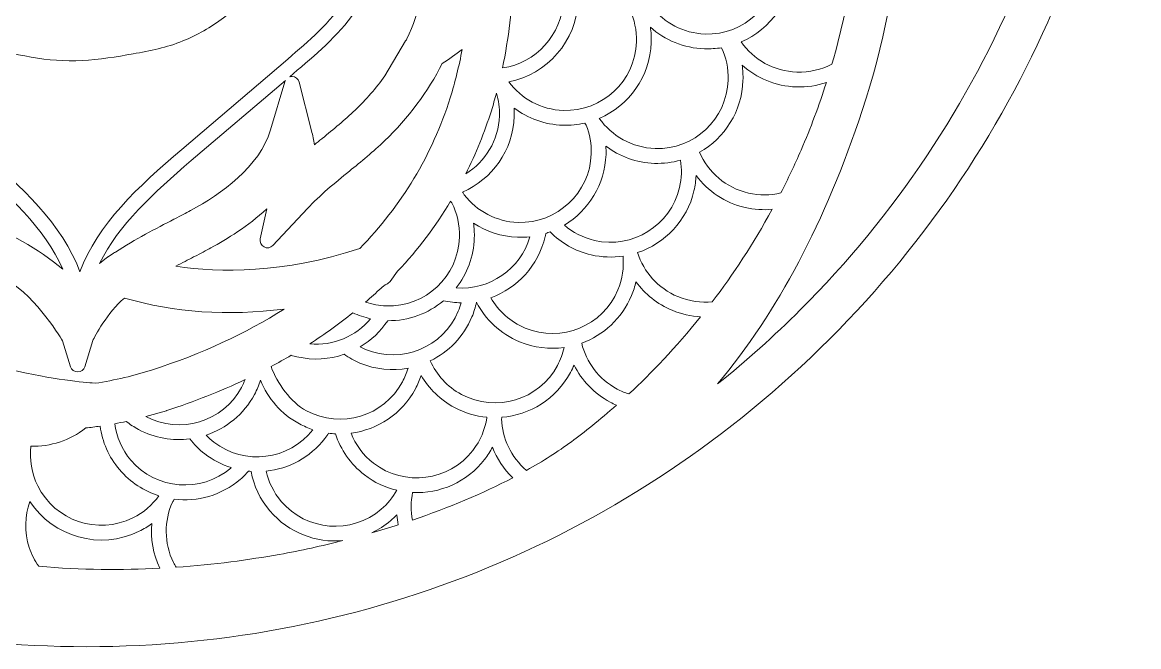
# Model space of a CAD drawing. Header units: millimetres. Extents: x 49 to 1312, y -339 to -42.
# Drawn here: x 502.5 to 653.5, y -339.1 to -254.6 of the extents above; entities that cross this region are included whole.
import ezdxf

# ---------------------------------------------------------------- set-up
doc = ezdxf.new("R2010")
doc.units = ezdxf.units.MM
doc.header["$MEASUREMENT"] = 0
doc.layers.add('Layer 3', color=7, linetype='Continuous')

msp = doc.modelspace()

# ---------------------------------------------------------------- linework, layer by layer
at = {"layer": 'Layer 3', "lineweight": 0}
for points, knots in [([(611.67, -96.44), (611.06, -95.83), (610.42, -95.2), (609.77, -94.58), (614.28, -95.14), (618.54, -96.42), (622.45, -98.41), (635.71, -105.13), (644.45, -119.64), (644.21, -134.51), (644.21, -134.51), (644.19, -135.98), (644.19, -135.98), (644.19, -135.98), (644.84, -134.66), (644.84, -134.66), (652.12, -119.7), (653.49, -103.62), (648.61, -90.55), (646.04, -83.68), (641.55, -77.34), (635.62, -72.21), (627.4, -65.08), (616.91, -60.57), (606.08, -59.51), (594.03, -58.33), (581.45, -61.03), (569.68, -67.33), (551.29, -59.02), (531.61, -54.81), (511.17, -54.81), (489.78, -54.81), (469.27, -59.41), (450.2, -68.48), (448.3, -67.37), (446.38, -66.37), (444.51, -65.5), (432.47, -59.9), (418.56, -58.35), (405.35, -61.14), (398.65, -62.56), (392.53, -65.04), (387.16, -68.5), (384.39, -70.3), (381.82, -72.36), (379.55, -74.63), (377.16, -77.01), (375.62, -79.36), (373.77, -82.61), (366.1, -96.1), (364.79, -112.94), (370.28, -127.66), (371.16, -130.01), (372.2, -132.29), (373.4, -134.44), (373.4, -134.44), (373.84, -135.24), (373.84, -135.24), (373.84, -135.24), (374.01, -134.34), (374.01, -134.34), (376.26, -121.78), (378.99, -109.88), (387.44, -102.26), (393.4, -96.89), (402, -94.06), (411.67, -94.29), (412.04, -94.3), (412.42, -94.32), (412.83, -94.34), (412, -95.13), (411.3, -95.8), (410.67, -96.44), (383.82, -123.28), (369.04, -158.98), (369.04, -196.94), (369.04, -215.21), (372.44, -232.97), (379.15, -249.75), (370.89, -249.87), (362.87, -251.31), (355.31, -254.02), (355.31, -254.02), (354.13, -254.45), (354.13, -254.45), (354.13, -254.45), (355.36, -254.66), (355.36, -254.66), (364.72, -256.23), (370.3, -264.86), (375.7, -273.2), (377.14, -275.42), (378.63, -277.72), (380.15, -279.82), (386.55, -288.64), (394.94, -294.69), (403.76, -296.86), (406.08, -297.42), (408.5, -297.7), (410.94, -297.7), (437.75, -324.38), (473.34, -339.07), (511.17, -339.07), (549.13, -339.07), (584.82, -324.28), (611.67, -297.44), (638.51, -270.59), (653.3, -234.9), (653.3, -196.94), (653.3, -158.98), (638.51, -123.28), (611.67, -96.44)], [0, 0, 0, 0, 1, 1, 1, 2, 2, 2, 3, 3, 3, 4, 4, 4, 5, 5, 5, 6, 6, 6, 7, 7, 7, 8, 8, 8, 9, 9, 9, 10, 10, 10, 11, 11, 11, 12, 12, 12, 13, 13, 13, 14, 14, 14, 15, 15, 15, 16, 16, 16, 17, 17, 17, 18, 18, 18, 19, 19, 19, 20, 20, 20, 21, 21, 21, 22, 22, 22, 23, 23, 23, 24, 24, 24, 25, 25, 25, 26, 26, 26, 27, 27, 27, 28, 28, 28, 29, 29, 29, 30, 30, 30, 31, 31, 31, 32, 32, 32, 33, 33, 33, 34, 34, 34, 35, 35, 35, 36, 36, 36, 37, 37, 37, 37]), ([(607.71, -293.49), (604.17, -297.03), (600.43, -300.38), (596.53, -303.51), (604.67, -293.76), (611.11, -281.55), (616.1, -266.5), (621.89, -249.02), (623.1, -230.13), (619.68, -210.33), (616.59, -192.39), (609.66, -174.39), (599.63, -158.23), (605.18, -153.4), (609.56, -147.27), (612.34, -140.45), (612.34, -140.45), (612.44, -140.2), (612.44, -140.2), (612.62, -139.76), (612.46, -139.25), (612.06, -138.99), (612.06, -138.99), (611.83, -138.84), (611.83, -138.84), (604.14, -133.82), (594.53, -131.19), (584.78, -131.45), (576, -131.68), (567.44, -134.23), (560.39, -138.69), (563.82, -126.33), (569.37, -111.81), (581.06, -102.97), (586.99, -98.48), (594.53, -95.77), (602.35, -95.33), (604.2, -96.99), (606, -98.7), (607.71, -100.4), (633.49, -126.19), (647.69, -160.47), (647.69, -196.94), (647.69, -233.41), (633.49, -267.7), (607.71, -293.49)], [0, 0, 0, 0, 1, 1, 1, 2, 2, 2, 3, 3, 3, 4, 4, 4, 5, 5, 5, 6, 6, 6, 7, 7, 7, 8, 8, 8, 9, 9, 9, 10, 10, 10, 11, 11, 11, 12, 12, 12, 13, 13, 13, 14, 14, 14, 15, 15, 15, 15]), ([(478.95, -217.65), (480.07, -221.4), (480.52, -224.44), (480.28, -226.71), (480.26, -226.85), (480.26, -226.98), (480.24, -227.12), (475.7, -228.64), (471.92, -232.53), (470.43, -237.34), (468.91, -242.24), (469.75, -247.92), (472.66, -252.52), (474.83, -255.94), (477.89, -258.54), (480.84, -261.07), (480.84, -261.07), (495.18, -273.29), (495.18, -273.29), (500.54, -277.85), (505.52, -282.45), (507.95, -287.98), (504.67, -285.22), (500.33, -282.98), (496.94, -281.23), (496.21, -280.85), (495.37, -280.42), (494.68, -280.04), (490.57, -277.82), (485.36, -274.12), (483.87, -269.13), (483.87, -269.13), (481.92, -262.61), (481.92, -262.61), (481.79, -262.19), (481.4, -261.9), (480.96, -261.9), (480.96, -261.9), (480.95, -261.9), (480.94, -261.9), (480.49, -261.91), (480.1, -262.21), (479.99, -262.65), (479.99, -262.65), (478.32, -269.25), (478.32, -269.25), (478.16, -269.87), (478.03, -270.51), (477.93, -271.15), (477.55, -270.83), (477.18, -270.53), (476.83, -270.24), (475.33, -269.02), (473.79, -267.76), (472.41, -266.44), (467.91, -262.15), (464.74, -256.77), (463.48, -251.29), (462.13, -245.43), (462.94, -239.29), (465.7, -234.47), (467.25, -231.74), (469.51, -229.25), (471.7, -226.85), (471.7, -226.85), (471.91, -226.61), (471.91, -226.61), (472.42, -226.06), (472.92, -225.51), (473.41, -224.95), (475.11, -223.03), (477.18, -220.55), (478.95, -217.65)], [0, 0, 0, 0, 1, 1, 1, 2, 2, 2, 3, 3, 3, 4, 4, 4, 5, 5, 5, 6, 6, 6, 7, 7, 7, 8, 8, 8, 9, 9, 9, 10, 10, 10, 11, 11, 11, 12, 12, 12, 13, 13, 13, 14, 14, 14, 15, 15, 15, 16, 16, 16, 17, 17, 17, 18, 18, 18, 19, 19, 19, 20, 20, 20, 21, 21, 21, 22, 22, 22, 23, 23, 23, 24, 24, 24, 24]), ([(550.08, -237.34), (548.55, -232.38), (544.57, -228.39), (539.83, -226.98), (539.82, -226.89), (539.82, -226.8), (539.81, -226.71), (539.58, -224.5), (540, -221.53), (541.08, -217.85), (542.82, -220.67), (544.84, -223.08), (546.49, -224.95), (547.04, -225.57), (547.6, -226.18), (548.15, -226.79), (548.15, -226.79), (548.21, -226.85), (548.21, -226.85), (550.39, -229.26), (552.65, -231.74), (554.21, -234.47), (556.97, -239.3), (557.77, -245.43), (556.42, -251.29), (556, -253.13), (555.35, -254.98), (554.5, -256.8), (554.45, -256.88), (554.39, -256.96), (554.33, -257.05), (554.32, -257.07), (554.31, -257.09), (554.3, -257.1), (554.3, -257.1), (551.52, -261.83), (551.52, -261.83), (550.32, -263.48), (548.97, -265.03), (547.5, -266.44), (546.09, -267.79), (544.54, -269.05), (543.04, -270.28), (543.04, -270.28), (542.96, -270.34), (542.96, -270.34), (542.63, -270.61), (542.3, -270.87), (541.97, -271.15), (541.88, -270.51), (541.75, -269.87), (541.59, -269.25), (541.59, -269.25), (539.92, -262.65), (539.92, -262.65), (539.81, -262.22), (539.42, -261.91), (538.97, -261.9), (538.85, -261.9), (538.73, -261.92), (538.63, -261.95), (538.63, -261.95), (539.66, -261.07), (539.66, -261.07), (542.62, -258.54), (545.68, -255.94), (547.85, -252.52), (550.76, -247.92), (551.6, -242.24), (550.08, -237.34)], [0, 0, 0, 0, 1, 1, 1, 2, 2, 2, 3, 3, 3, 4, 4, 4, 5, 5, 5, 6, 6, 6, 7, 7, 7, 8, 8, 8, 9, 9, 9, 10, 10, 10, 11, 11, 11, 12, 12, 12, 13, 13, 13, 14, 14, 14, 15, 15, 15, 16, 16, 16, 17, 17, 17, 18, 18, 18, 19, 19, 19, 20, 20, 20, 21, 21, 21, 22, 22, 22, 23, 23, 23, 23]), ([(486.49, -250.38), (489.3, -253.57), (492.98, -256.01), (496.97, -257.48), (501.3, -259.07), (505.92, -259.96), (510.55, -259.74), (512.87, -259.63), (515.17, -259.24), (517.45, -258.84), (519.73, -258.43), (522.01, -257.99), (524.16, -257.1), (526.12, -256.29), (527.98, -255.24), (529.69, -253.97), (532.9, -251.58), (535.54, -248.46), (537.28, -244.84), (538.98, -241.3), (539.81, -237.39), (540.01, -233.48), (540.08, -232.03), (540.07, -230.59), (539.99, -229.14), (543.78, -230.54), (546.91, -233.86), (548.17, -237.94), (549.52, -242.28), (548.76, -247.33), (546.16, -251.45), (544.15, -254.61), (541.21, -257.12), (538.37, -259.54), (538.37, -259.54), (524.03, -271.77), (524.03, -271.77), (518.12, -276.8), (512.64, -281.9), (510.25, -288.33), (507.87, -281.9), (502.39, -276.8), (496.48, -271.77), (496.48, -271.77), (482.14, -259.54), (482.14, -259.54), (479.3, -257.12), (476.35, -254.61), (474.35, -251.45), (471.75, -247.33), (470.99, -242.28), (472.34, -237.94), (473.55, -234.01), (476.49, -230.8), (480.08, -229.31), (479.65, -237.99), (481.79, -245.07), (486.49, -250.38)], [0, 0, 0, 0, 1, 1, 1, 2, 2, 2, 3, 3, 3, 4, 4, 4, 5, 5, 5, 6, 6, 6, 7, 7, 7, 8, 8, 8, 9, 9, 9, 10, 10, 10, 11, 11, 11, 12, 12, 12, 13, 13, 13, 14, 14, 14, 15, 15, 15, 16, 16, 16, 17, 17, 17, 18, 18, 18, 19, 19, 19, 19]), ([(594.83, -256.16), (591.87, -256.06), (589.27, -254.63), (587.58, -252.46), (592.39, -251.17), (596.01, -246.86), (596.18, -241.63), (596.2, -240.93), (596.16, -240.23), (596.06, -239.56), (598.01, -241.31), (600.57, -242.41), (603.4, -242.5), (603.54, -242.51), (603.68, -242.5), (603.82, -242.5), (604.45, -243.83), (604.78, -245.32), (604.73, -246.88), (604.56, -252.17), (600.12, -256.33), (594.83, -256.16)], [0, 0, 0, 0, 1, 1, 1, 2, 2, 2, 3, 3, 3, 4, 4, 4, 5, 5, 5, 6, 6, 6, 7, 7, 7, 7]), ([(612, -260.22), (610.58, -260.97), (608.96, -261.37), (607.25, -261.31), (604.12, -261.21), (601.38, -259.61), (599.71, -257.23), (603.71, -255.5), (606.58, -251.58), (606.73, -246.95), (606.75, -246.28), (606.71, -245.62), (606.62, -244.98), (608.34, -246.11), (610.38, -246.8), (612.59, -246.87), (613.38, -246.89), (614.16, -246.83), (614.91, -246.71), (614.25, -251.3), (613.28, -255.8), (612, -260.22)], [0, 0, 0, 0, 1, 1, 1, 2, 2, 2, 3, 3, 3, 4, 4, 4, 5, 5, 5, 6, 6, 6, 7, 7, 7, 7]), ([(574.8, -247.44), (574.85, -247.52), (574.9, -247.6), (574.95, -247.68), (575.44, -248.88), (575.69, -250.19), (575.64, -251.56), (575.49, -256.28), (571.94, -260.09), (567.43, -260.75), (568.26, -256.77), (568.74, -252.61), (568.85, -248.32), (569.16, -248.36), (569.48, -248.39), (569.81, -248.4), (571.58, -248.45), (573.28, -248.11), (574.8, -247.44)], [0, 0, 0, 0, 1, 1, 1, 2, 2, 2, 3, 3, 3, 4, 4, 4, 5, 5, 5, 6, 6, 6, 6]), ([(575.65, -266.5), (572.62, -266.4), (569.96, -264.9), (568.27, -262.63), (573.46, -261.62), (577.46, -257.13), (577.64, -251.63), (577.65, -251.25), (577.65, -250.88), (577.62, -250.51), (579.47, -251.9), (581.74, -252.76), (584.22, -252.84), (584.36, -252.85), (584.5, -252.85), (584.64, -252.85), (585.27, -254.17), (585.6, -255.66), (585.55, -257.23), (585.38, -262.51), (580.94, -266.67), (575.65, -266.5)], [0, 0, 0, 0, 1, 1, 1, 2, 2, 2, 3, 3, 3, 4, 4, 4, 5, 5, 5, 6, 6, 6, 7, 7, 7, 7]), ([(597.96, -262.38), (597.79, -267.67), (593.35, -271.83), (588.07, -271.66), (584.94, -271.55), (582.2, -269.95), (580.52, -267.57), (584.53, -265.85), (587.4, -261.93), (587.55, -257.29), (587.57, -256.58), (587.53, -255.89), (587.43, -255.21), (589.38, -256.97), (591.94, -258.07), (594.77, -258.16), (595.55, -258.18), (596.32, -258.13), (597.06, -258.01), (597.68, -259.33), (598.01, -260.82), (597.96, -262.38)], [0, 0, 0, 0, 1, 1, 1, 2, 2, 2, 3, 3, 3, 4, 4, 4, 5, 5, 5, 6, 6, 6, 7, 7, 7, 7]), ([(525.64, -286.33), (525.64, -286.33), (525.75, -286.27), (525.75, -286.27), (526.61, -285.83), (527.32, -285.46), (527.97, -285.11), (530.14, -283.93), (532.98, -282.16), (535.53, -279.83), (535.53, -279.83), (534.65, -283.87), (534.65, -283.87), (534.55, -284.31), (534.76, -284.76), (535.16, -284.97), (535.56, -285.18), (536.04, -285.1), (536.35, -284.77), (536.35, -284.77), (541.03, -279.77), (541.03, -279.77), (542.71, -277.98), (544.74, -276.32), (546.71, -274.71), (548.3, -273.42), (549.94, -272.08), (551.48, -270.6), (554.66, -267.57), (557.35, -263.95), (559.28, -260.13), (560.2, -259.54), (561.1, -258.91), (561.97, -258.24), (561.55, -260.49), (561.01, -262.68), (560.35, -264.78), (557.9, -272.53), (553.78, -279.4), (548.1, -285.18), (537.74, -288.57), (529.21, -288.5), (523.25, -287.58), (524.08, -287.13), (524.89, -286.72), (525.64, -286.33)], [0, 0, 0, 0, 1, 1, 1, 2, 2, 2, 3, 3, 3, 4, 4, 4, 5, 5, 5, 6, 6, 6, 7, 7, 7, 8, 8, 8, 9, 9, 9, 10, 10, 10, 11, 11, 11, 12, 12, 12, 13, 13, 13, 14, 14, 14, 15, 15, 15, 15]), ([(607.82, -271.87), (606.95, -273.88), (606.03, -275.81), (605.08, -277.67), (603.68, -278), (602.19, -278.03), (600.7, -277.68), (597.63, -276.97), (595.25, -274.85), (594.08, -272.16), (597.48, -270.23), (599.83, -266.63), (599.96, -262.44), (599.99, -261.74), (599.94, -261.05), (599.84, -260.37), (601.8, -262.12), (604.36, -263.22), (607.18, -263.31), (608.6, -263.36), (609.97, -263.15), (611.24, -262.72), (610.25, -265.81), (609.12, -268.87), (607.82, -271.87)], [0, 0, 0, 0, 1, 1, 1, 2, 2, 2, 3, 3, 3, 4, 4, 4, 5, 5, 5, 6, 6, 6, 7, 7, 7, 8, 8, 8, 8]), ([(523.09, -281.16), (523.09, -281.16), (522.95, -281.23), (522.95, -281.23), (520.59, -282.45), (517.68, -283.95), (515.08, -285.66), (514.97, -285.69), (514.88, -285.74), (514.79, -285.8), (514.79, -285.8), (514.07, -286.29), (514.07, -286.29), (514.05, -286.31), (514.02, -286.33), (513.99, -286.34), (513.95, -286.37), (513.9, -286.4), (513.86, -286.43), (513.86, -286.43), (512.92, -287.19), (512.92, -287.19), (515.46, -282.01), (520.23, -277.63), (525.32, -273.29), (525.32, -273.29), (538.07, -262.43), (538.07, -262.43), (538.04, -262.48), (538.01, -262.54), (537.99, -262.61), (537.99, -262.61), (536.04, -269.14), (536.04, -269.14), (534.55, -274.12), (529.34, -277.82), (525.23, -280.04), (524.59, -280.39), (523.86, -280.76), (523.09, -281.16)], [0, 0, 0, 0, 1, 1, 1, 2, 2, 2, 3, 3, 3, 4, 4, 4, 5, 5, 5, 6, 6, 6, 7, 7, 7, 8, 8, 8, 9, 9, 9, 10, 10, 10, 11, 11, 11, 12, 12, 12, 13, 13, 13, 13]), ([(565.92, -266.53), (566.16, -265.75), (566.39, -264.96), (566.61, -264.16), (566.9, -265.13), (567.05, -266.16), (567.01, -267.22), (566.9, -270.56), (565.1, -273.44), (562.45, -275.08), (563.82, -272.35), (564.98, -269.5), (565.92, -266.53)], [0, 0, 0, 0, 1, 1, 1, 2, 2, 2, 3, 3, 3, 4, 4, 4, 4]), ([(578.74, -268.49), (579.22, -269.69), (579.47, -271.01), (579.43, -272.38), (579.26, -277.66), (574.82, -281.82), (569.53, -281.65), (566.57, -281.56), (563.96, -280.12), (562.26, -277.94), (562.19, -277.81), (562.11, -277.68), (562.03, -277.54), (566.01, -275.81), (568.86, -271.91), (569.01, -267.29), (569.02, -266.91), (569.02, -266.54), (568.99, -266.17), (570.84, -267.56), (573.11, -268.42), (575.59, -268.5), (576.61, -268.53), (577.61, -268.43), (578.56, -268.21), (578.62, -268.31), (578.68, -268.4), (578.74, -268.49)], [0, 0, 0, 0, 1, 1, 1, 2, 2, 2, 3, 3, 3, 4, 4, 4, 5, 5, 5, 6, 6, 6, 7, 7, 7, 8, 8, 8, 9, 9, 9, 9]), ([(591.38, -276.92), (590.18, -282.07), (585.02, -285.29), (579.87, -284.09), (578.31, -283.73), (576.93, -282.99), (575.79, -282.01), (579.05, -280.05), (581.29, -276.52), (581.43, -272.44), (581.44, -272.06), (581.43, -271.69), (581.41, -271.32), (583.25, -272.72), (585.52, -273.58), (588, -273.66), (589.22, -273.69), (590.39, -273.54), (591.51, -273.23), (591.7, -274.42), (591.67, -275.67), (591.38, -276.92)], [0, 0, 0, 0, 1, 1, 1, 2, 2, 2, 3, 3, 3, 4, 4, 4, 5, 5, 5, 6, 6, 6, 7, 7, 7, 7]), ([(595.81, -292.39), (594.28, -292.54), (592.68, -292.34), (591.16, -291.7), (588.45, -290.58), (586.53, -288.34), (585.71, -285.74), (589.4, -284.5), (592.39, -281.43), (593.33, -277.37), (593.49, -276.68), (593.58, -275.99), (593.62, -275.31), (595.19, -277.41), (597.49, -278.99), (600.24, -279.63), (601.48, -279.92), (602.71, -279.99), (603.9, -279.88), (601.36, -284.55), (598.61, -288.71), (595.81, -292.39)], [0, 0, 0, 0, 1, 1, 1, 2, 2, 2, 3, 3, 3, 4, 4, 4, 5, 5, 5, 6, 6, 6, 7, 7, 7, 7]), ([(551.71, -292.95), (550.73, -292.91), (549.79, -292.73), (548.91, -292.43), (549.62, -291.81), (550.32, -291.18), (551, -290.53), (551.11, -290.43), (551.56, -290.1), (551.73, -290), (551.73, -290), (551.76, -289.99), (551.76, -289.99), (551.94, -289.92), (552.11, -289.8), (552.22, -289.64), (552.22, -289.64), (553.23, -288.27), (553.23, -288.27), (555.98, -285.34), (558.37, -282.17), (560.41, -278.78), (560.46, -278.86), (560.51, -278.94), (560.57, -279.01), (561.28, -280.41), (561.66, -282), (561.61, -283.67), (561.44, -288.96), (557, -293.12), (551.71, -292.95)], [0, 0, 0, 0, 1, 1, 1, 2, 2, 2, 3, 3, 3, 4, 4, 4, 5, 5, 5, 6, 6, 6, 7, 7, 7, 8, 8, 8, 9, 9, 9, 10, 10, 10, 10]), ([(561.15, -290.5), (562.62, -288.63), (563.53, -286.29), (563.61, -283.73), (563.63, -283.07), (563.59, -282.41), (563.5, -281.77), (565.22, -282.9), (567.26, -283.58), (569.47, -283.65), (570.03, -283.67), (570.58, -283.65), (571.13, -283.59), (569.87, -288), (565.64, -290.86), (561.15, -290.5)], [0, 0, 0, 0, 1, 1, 1, 2, 2, 2, 3, 3, 3, 4, 4, 4, 5, 5, 5, 5]), ([(583.04, -290.78), (581.01, -295.67), (575.38, -297.99), (570.5, -295.95), (568.46, -295.11), (566.87, -293.63), (565.85, -291.84), (569.42, -290.54), (572.28, -287.53), (573.2, -283.57), (573.23, -283.42), (573.26, -283.28), (573.29, -283.13), (573.48, -283.07), (573.67, -283.01), (573.86, -282.94), (575.34, -284.42), (577.23, -285.53), (579.42, -286.04), (580.87, -286.38), (582.33, -286.42), (583.73, -286.21), (583.87, -287.72), (583.66, -289.29), (583.04, -290.78)], [0, 0, 0, 0, 1, 1, 1, 2, 2, 2, 3, 3, 3, 4, 4, 4, 5, 5, 5, 6, 6, 6, 7, 7, 7, 8, 8, 8, 8]), ([(512.3, -303.42), (512.3, -303.42), (511.92, -303.38), (511.92, -303.38), (511.92, -303.38), (511.92, -303.38), (511.92, -303.38), (508.72, -303.11), (493.06, -301.42), (482.12, -294.01), (483.43, -293.89), (484.73, -293.73), (485.99, -293.51), (486.37, -293.45), (486.75, -293.39), (487.14, -293.31), (487.36, -293.27), (487.58, -293.23), (487.8, -293.18), (488.51, -293.03), (489.1, -292.9), (489.65, -292.76), (490.18, -292.63), (490.71, -292.49), (491.23, -292.34), (491.41, -292.29), (491.58, -292.24), (491.74, -292.19), (491.74, -292.19), (492.26, -292.04), (492.26, -292.04), (492.43, -291.99), (492.6, -291.94), (492.77, -291.89), (493.03, -291.81), (493.28, -291.72), (493.52, -291.64), (493.52, -291.64), (493.96, -291.5), (493.96, -291.5), (494.07, -291.46), (494.17, -291.43), (494.27, -291.4), (494.65, -291.27), (495.01, -291.13), (495.37, -291), (495.37, -291), (495.73, -290.87), (495.73, -290.87), (496.13, -290.72), (496.52, -290.56), (496.9, -290.41), (496.9, -290.41), (497.15, -290.31), (497.15, -290.31), (497.56, -290.14), (497.95, -289.97), (498.33, -289.8), (498.33, -289.8), (498.53, -289.72), (498.53, -289.72), (498.91, -289.54), (499.29, -289.37), (499.65, -289.19), (499.65, -289.19), (499.72, -289.16), (499.72, -289.16), (503.72, -290.92), (507.38, -296.8), (507.9, -297.67), (507.9, -297.67), (508.99, -301.18), (508.99, -301.18), (509.12, -301.59), (509.51, -301.88), (509.95, -301.88), (510.39, -301.88), (510.77, -301.59), (510.9, -301.18), (510.9, -301.18), (512, -297.63), (512, -297.63), (512.24, -297.15), (513.96, -293.79), (516.28, -291.89), (522.94, -293.85), (530.32, -294.35), (537.87, -293.38), (532.68, -296.68), (526.71, -299.44), (520.07, -301.6), (517.61, -302.4), (515, -303.01), (512.3, -303.42)], [0, 0, 0, 0, 1, 1, 1, 2, 2, 2, 3, 3, 3, 4, 4, 4, 5, 5, 5, 6, 6, 6, 7, 7, 7, 8, 8, 8, 9, 9, 9, 10, 10, 10, 11, 11, 11, 12, 12, 12, 13, 13, 13, 14, 14, 14, 15, 15, 15, 16, 16, 16, 17, 17, 17, 18, 18, 18, 19, 19, 19, 20, 20, 20, 21, 21, 21, 22, 22, 22, 23, 23, 23, 24, 24, 24, 25, 25, 25, 26, 26, 26, 27, 27, 27, 28, 28, 28, 29, 29, 29, 30, 30, 30, 31, 31, 31, 31]), ([(582.93, -304.2), (580.42, -302.86), (578.76, -300.56), (578.14, -297.99), (581.08, -296.92), (583.59, -294.67), (584.88, -291.55), (585.14, -290.94), (585.34, -290.31), (585.48, -289.68), (586.69, -291.34), (588.36, -292.7), (590.39, -293.55), (591.64, -294.07), (592.94, -294.35), (594.22, -294.42), (590.89, -298.56), (587.56, -302.04), (584.51, -304.87), (583.97, -304.7), (583.44, -304.48), (582.93, -304.2)], [0, 0, 0, 0, 1, 1, 1, 2, 2, 2, 3, 3, 3, 4, 4, 4, 5, 5, 5, 6, 6, 6, 7, 7, 7, 7]), ([(548.9, -298.83), (548.65, -298.73), (548.41, -298.61), (548.17, -298.49), (549.65, -297.61), (550.92, -296.4), (551.89, -294.95), (554.75, -294.98), (557.39, -293.97), (559.43, -292.26), (560.24, -292.44), (561.04, -292.52), (561.83, -292.53), (561.72, -292.91), (561.59, -293.29), (561.44, -293.66), (559.41, -298.55), (553.78, -300.87), (548.9, -298.83)], [0, 0, 0, 0, 1, 1, 1, 2, 2, 2, 3, 3, 3, 4, 4, 4, 5, 5, 5, 6, 6, 6, 6]), ([(561.88, -304.94), (559.93, -303.89), (558.49, -302.27), (557.66, -300.39), (560.11, -299.2), (562.16, -297.14), (563.29, -294.43), (563.56, -293.78), (563.76, -293.12), (563.91, -292.45), (565.12, -294.78), (567.12, -296.72), (569.73, -297.8), (571.71, -298.62), (573.78, -298.85), (575.77, -298.58), (575.58, -299.41), (575.28, -300.23), (574.86, -301.01), (572.36, -305.68), (566.54, -307.44), (561.88, -304.94)], [0, 0, 0, 0, 1, 1, 1, 2, 2, 2, 3, 3, 3, 4, 4, 4, 5, 5, 5, 6, 6, 6, 7, 7, 7, 7]), ([(547.17, -293.88), (547.94, -294.23), (548.74, -294.5), (549.58, -294.69), (547.6, -297.05), (544.54, -298.39), (541.35, -298.09), (543.4, -296.77), (545.34, -295.37), (547.17, -293.88)], [0, 0, 0, 0, 1, 1, 1, 2, 2, 2, 3, 3, 3, 3]), ([(540.9, -307.15), (538.76, -306), (536.94, -303.4), (536.11, -301.16), (537.04, -300.67), (537.95, -300.15), (538.84, -299.63), (539.09, -299.71), (539.35, -299.78), (539.61, -299.84), (541.81, -300.35), (544.01, -300.19), (546, -299.5), (546.66, -299.96), (547.36, -300.36), (548.13, -300.68), (550.26, -301.57), (552.51, -301.77), (554.64, -301.38), (554.45, -302.01), (554.21, -302.63), (553.88, -303.23), (551.39, -307.89), (545.56, -309.65), (540.9, -307.15)], [0, 0, 0, 0, 1, 1, 1, 2, 2, 2, 3, 3, 3, 4, 4, 4, 5, 5, 5, 6, 6, 6, 7, 7, 7, 8, 8, 8, 8]), ([(576.74, -311.33), (574.93, -312.67), (572.89, -313.97), (570.66, -315.21), (568.54, -313.4), (567.39, -310.85), (567.3, -308.24), (567.31, -308.17), (567.32, -308.1), (567.32, -308.03), (571.12, -307.73), (574.69, -305.56), (576.62, -301.96), (576.8, -301.63), (576.96, -301.29), (577.1, -300.95), (578.14, -303.01), (579.79, -304.79), (581.98, -305.97), (582.27, -306.12), (582.55, -306.25), (582.85, -306.38), (580.56, -308.4), (578.48, -310.05), (576.74, -311.33)], [0, 0, 0, 0, 1, 1, 1, 2, 2, 2, 3, 3, 3, 4, 4, 4, 5, 5, 5, 6, 6, 6, 7, 7, 7, 8, 8, 8, 8]), ([(521.95, -307.13), (521.96, -307.12), (521.97, -307.12), (521.99, -307.12), (525.73, -305.89), (529.26, -304.49), (532.59, -302.93), (532.45, -303.28), (532.29, -303.64), (532.11, -303.99), (529.61, -308.64), (523.81, -310.4), (519.15, -307.92), (519.15, -307.92), (521.95, -307.13), (521.95, -307.13)], [0, 0, 0, 0, 1, 1, 1, 2, 2, 2, 3, 3, 3, 4, 4, 4, 5, 5, 5, 5]), ([(533.87, -304.93), (534.2, -304.31), (534.47, -303.67), (534.68, -303.02), (535.66, -305.46), (537.46, -307.58), (539.95, -308.91), (540.55, -309.23), (541.16, -309.49), (541.78, -309.7), (538.54, -313.85), (532.53, -314.61), (528.36, -311.38), (527.98, -311.09), (527.63, -310.78), (527.31, -310.44), (530.03, -309.54), (532.42, -307.64), (533.87, -304.93)], [0, 0, 0, 0, 1, 1, 1, 2, 2, 2, 3, 3, 3, 4, 4, 4, 5, 5, 5, 6, 6, 6, 6]), ([(549.96, -314.23), (548.56, -313.14), (547.54, -311.73), (546.93, -310.18), (550.51, -309.71), (553.82, -307.59), (555.65, -304.17), (555.96, -303.58), (556.22, -302.98), (556.42, -302.37), (557.47, -304.14), (558.99, -305.66), (560.93, -306.7), (562.33, -307.45), (563.81, -307.88), (565.3, -308.02), (565.3, -308.05), (565.3, -308.08), (565.3, -308.12), (565.06, -309.66), (564.44, -311.17), (563.42, -312.5), (560.19, -316.68), (554.15, -317.46), (549.96, -314.23)], [0, 0, 0, 0, 1, 1, 1, 2, 2, 2, 3, 3, 3, 4, 4, 4, 5, 5, 5, 6, 6, 6, 7, 7, 7, 8, 8, 8, 8]), ([(503.63, -311.94), (506.24, -312), (508.87, -311.19), (511.05, -309.47), (511.7, -309.4), (512.34, -309.32), (512.98, -309.22), (513.27, -311.33), (514.14, -313.38), (515.62, -315.11), (517.08, -316.83), (518.94, -318.01), (520.94, -318.64), (520.05, -319.88), (518.86, -320.93), (517.4, -321.65), (512.66, -323.99), (506.89, -322.04), (504.55, -317.3), (503.7, -315.58), (503.42, -313.72), (503.63, -311.94)], [0, 0, 0, 0, 1, 1, 1, 2, 2, 2, 3, 3, 3, 4, 4, 4, 5, 5, 5, 6, 6, 6, 7, 7, 7, 7]), ([(517.14, -313.82), (515.91, -312.37), (515.19, -310.65), (514.96, -308.89), (515.48, -308.8), (516, -308.7), (516.52, -308.59), (517.03, -308.99), (517.58, -309.35), (518.18, -309.67), (520.38, -310.85), (522.8, -311.24), (525.12, -310.95), (525.69, -311.69), (526.36, -312.37), (527.14, -312.97), (528.25, -313.82), (529.46, -314.44), (530.72, -314.84), (530.7, -314.86), (530.68, -314.88), (530.66, -314.9), (526.64, -318.33), (520.57, -317.84), (517.14, -313.82)], [0, 0, 0, 0, 1, 1, 1, 2, 2, 2, 3, 3, 3, 4, 4, 4, 5, 5, 5, 6, 6, 6, 7, 7, 7, 8, 8, 8, 8]), ([(543.4, -310.88), (543.57, -310.65), (543.74, -310.42), (543.89, -310.18), (544.2, -310.23), (544.52, -310.26), (544.83, -310.27), (545.53, -312.4), (546.84, -314.34), (548.74, -315.81), (550.08, -316.84), (551.58, -317.54), (553.13, -317.9), (552.59, -318.86), (551.88, -319.73), (551.01, -320.48), (546.98, -323.91), (540.91, -323.43), (537.48, -319.4), (536.45, -318.18), (535.77, -316.77), (535.44, -315.31), (538.48, -314.99), (541.39, -313.48), (543.4, -310.88)], [0, 0, 0, 0, 1, 1, 1, 2, 2, 2, 3, 3, 3, 4, 4, 4, 5, 5, 5, 6, 6, 6, 7, 7, 7, 8, 8, 8, 8]), ([(555.23, -321.94), (555, -320.7), (555.02, -319.43), (555.27, -318.21), (558.92, -318.38), (562.6, -316.83), (565, -313.72), (565.41, -313.19), (565.76, -312.64), (566.07, -312.07), (566.65, -313.6), (567.57, -315.02), (568.8, -316.21), (564.75, -318.33), (560.16, -320.26), (555.23, -321.94)], [0, 0, 0, 0, 1, 1, 1, 2, 2, 2, 3, 3, 3, 4, 4, 4, 5, 5, 5, 5]), ([(523.26, -328.33), (523.14, -328.12), (523.02, -327.9), (522.91, -327.68), (521.6, -325.02), (521.64, -322.04), (522.76, -319.52), (522.85, -319.38), (522.94, -319.24), (523.02, -319.09), (526.14, -319.48), (529.39, -318.61), (531.96, -316.42), (532.36, -316.08), (532.73, -315.71), (533.07, -315.32), (533.18, -315.33), (533.3, -315.34), (533.41, -315.35), (533.77, -317.26), (534.61, -319.11), (535.96, -320.7), (538.49, -323.67), (542.21, -325.04), (545.83, -324.72), (543.01, -325.43), (540.14, -326.06), (537.23, -326.58), (533.17, -327.31), (528.45, -327.96), (523.26, -328.33)], [0, 0, 0, 0, 1, 1, 1, 2, 2, 2, 3, 3, 3, 4, 4, 4, 5, 5, 5, 6, 6, 6, 7, 7, 7, 8, 8, 8, 9, 9, 9, 10, 10, 10, 10]), ([(504.68, -328.19), (504.14, -327.43), (503.7, -326.58), (503.39, -325.65), (502.7, -323.55), (502.78, -321.37), (503.48, -319.43), (506.64, -324.24), (512.99, -326.06), (518.28, -323.44), (518.88, -323.15), (519.44, -322.8), (519.97, -322.42), (519.79, -324.43), (520.13, -326.51), (521.07, -328.46), (515.96, -328.72), (510.44, -328.7), (504.68, -328.19)], [0, 0, 0, 0, 1, 1, 1, 2, 2, 2, 3, 3, 3, 4, 4, 4, 5, 5, 5, 6, 6, 6, 6]), ([(552.3, -322.01), (552.59, -321.76), (552.86, -321.5), (553.12, -321.24), (553.16, -321.68), (553.23, -322.13), (553.33, -322.57), (552.14, -322.95), (550.95, -323.31), (549.73, -323.66), (550.64, -323.24), (551.5, -322.69), (552.3, -322.01)], [0, 0, 0, 0, 1, 1, 1, 2, 2, 2, 3, 3, 3, 4, 4, 4, 4])]:
    msp.add_open_spline(points, degree=3, knots=knots, dxfattribs=at)

doc.saveas('drawing.dxf')
